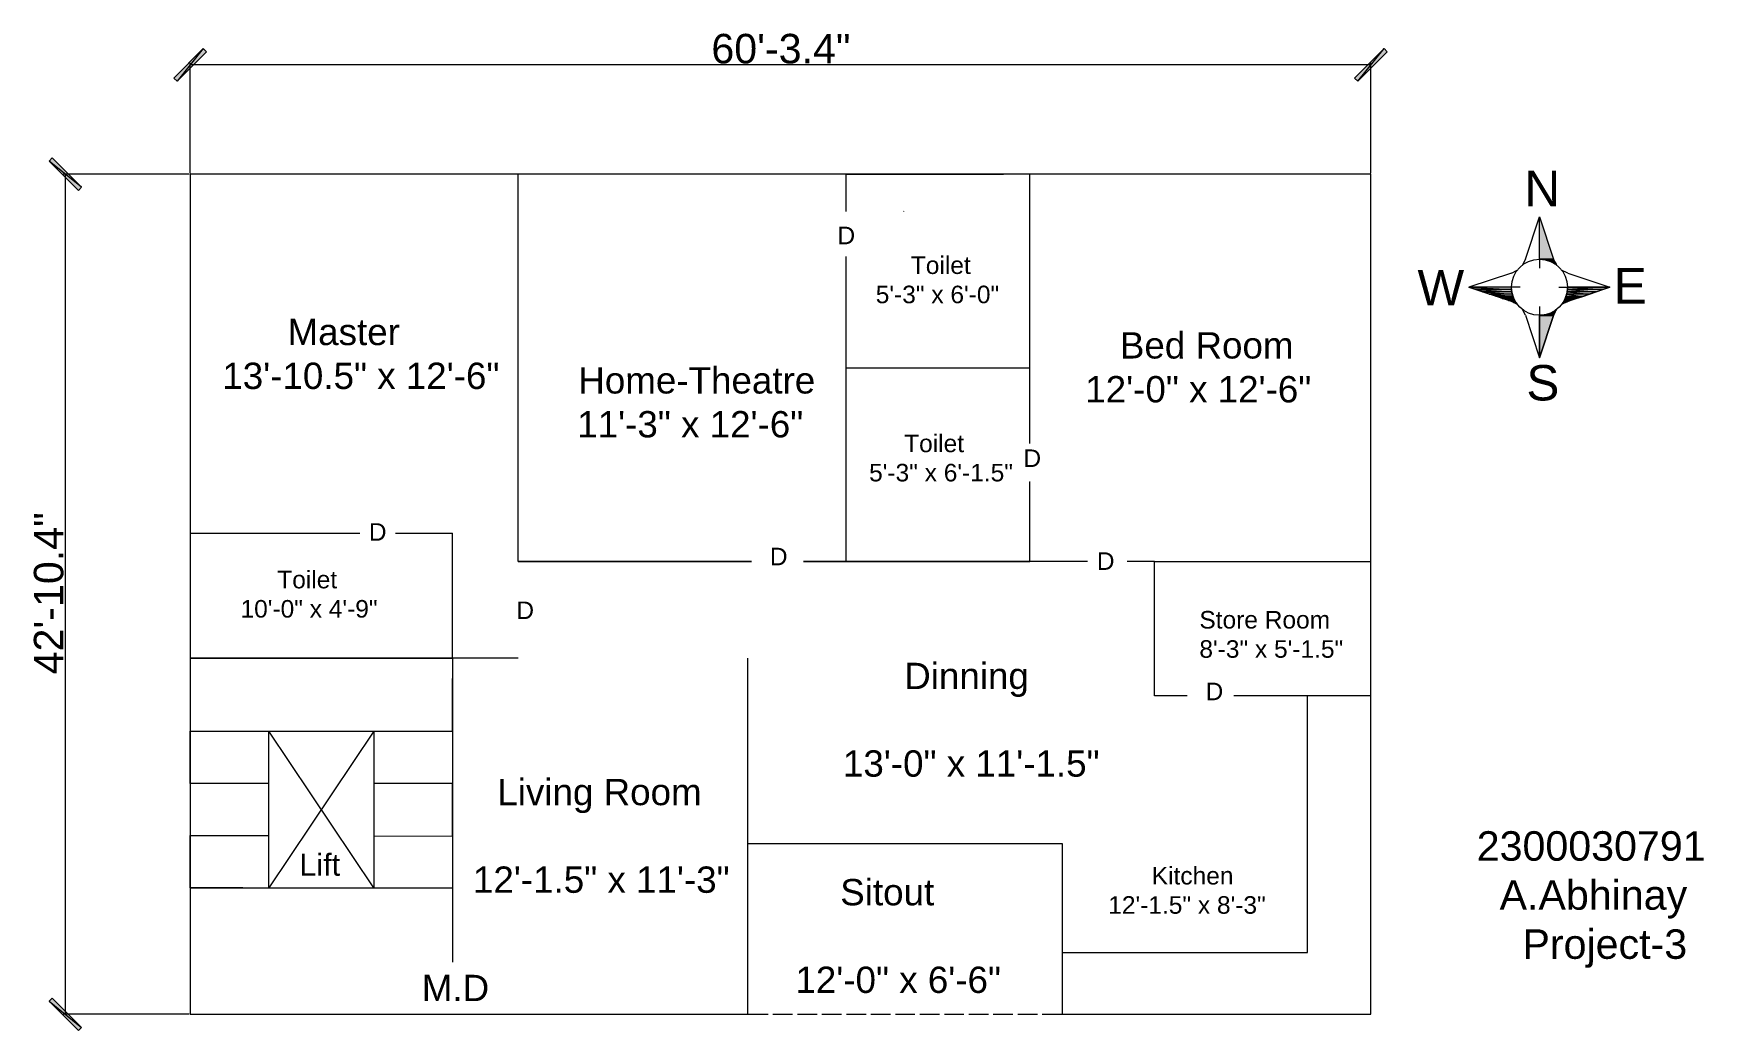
# Model space of a CAD drawing. Header units: millimetres. Extents: x 41 to 400, y 39 to 253.
import ezdxf

# ---------------------------------------------------------------- set-up
doc = ezdxf.new("R2010")
doc.units = ezdxf.units.MM

msp = doc.modelspace()

# ---------------------------------------------------------------- hatches: boundary and pattern name
h = msp.add_hatch(color=7)
h.paths.add_polyline_path([(78.471889, 249.290417), (77.805139, 249.957167), (72.153639, 242.972167)])
h.paths.add_polyline_path([(77.805139, 249.957167), (72.153639, 242.972167), (71.486889, 243.638917)])
h = msp.add_hatch(color=7)
h.paths.add_polyline_path([(325.444556, 243.638917), (326.111306, 242.972167), (331.762806, 249.957167)])
h.paths.add_polyline_path([(326.111306, 242.972167), (331.762806, 249.957167), (332.429556, 249.290417)])
h = msp.add_hatch(color=7)
h.paths.add_polyline_path([(50.934056, 219.477167), (51.600806, 220.143917), (44.615806, 225.795417)])
h.paths.add_polyline_path([(51.600806, 220.143917), (44.615806, 225.795417), (45.282556, 226.462167)])
h = msp.add_hatch(color=7)
edge = h.paths.add_edge_path()
edge.add_arc((228.490639, 214.97925), 0.127, 0, 360)
h = msp.add_hatch(color=7)
h.dxf.hatch_style = 2
h.paths.add_polyline_path([(365.195556, 213.793917), (368.232972, 204.734583), (365.195556, 204.734583)])
h = msp.add_hatch(color=7)
edge = h.paths.add_edge_path()
edge.add_arc((365.195556, 204.734583), 0.127, 0, 360)
h = msp.add_hatch(color=7)
h.paths.add_polyline_path([(368.232972, 204.734583), (365.195556, 204.734583), (368.254139, 204.681667)])
h.paths.add_polyline_path([(365.195556, 204.734583), (368.254139, 204.681667), (365.195556, 204.681667)])
h = msp.add_hatch(color=7)
h.paths.add_polyline_path([(368.254139, 204.681667), (365.195556, 204.681667), (368.264722, 204.671083)])
h.paths.add_polyline_path([(365.195556, 204.681667), (368.264722, 204.671083), (365.692972, 204.671083)])
h = msp.add_hatch(color=7)
h.paths.add_polyline_path([(368.264722, 204.671083), (365.692972, 204.671083), (368.296472, 204.607583)])
h.paths.add_polyline_path([(365.692972, 204.671083), (368.296472, 204.607583), (366.190389, 204.607583)])
h = msp.add_hatch(color=7)
h.paths.add_polyline_path([(368.296472, 204.607583), (366.190389, 204.607583), (368.349389, 204.50175)])
h.paths.add_polyline_path([(366.190389, 204.607583), (368.349389, 204.50175), (366.677222, 204.50175)])
h = msp.add_hatch(color=7)
h.paths.add_polyline_path([(368.349389, 204.50175), (366.677222, 204.50175), (368.423472, 204.364167)])
h.paths.add_polyline_path([(366.677222, 204.50175), (368.423472, 204.364167), (367.153472, 204.364167)])
h = msp.add_hatch(color=7)
h.paths.add_polyline_path([(368.423472, 204.364167), (367.153472, 204.364167), (368.508139, 204.18425)])
h.paths.add_polyline_path([(367.153472, 204.364167), (368.508139, 204.18425), (367.619139, 204.18425)])
h = msp.add_hatch(color=7)
h.paths.add_polyline_path([(368.508139, 204.18425), (367.619139, 204.18425), (368.624556, 203.962)])
h.paths.add_polyline_path([(367.619139, 204.18425), (368.624556, 203.962), (368.063639, 203.962)])
h = msp.add_hatch(color=7)
h.paths.add_polyline_path([(368.063639, 203.962), (368.486972, 203.708), (368.751556, 203.708)])
h.paths.add_polyline_path([(368.486972, 203.708), (368.751556, 203.708), (368.889139, 203.42225)])
h = msp.add_hatch(color=7)
h.dxf.hatch_style = 2
h.paths.add_polyline_path([(368.063639, 203.962), (368.624556, 203.962), (368.751556, 203.708)])
h = msp.add_hatch(color=7)
h.paths.add_polyline_path([(359.163056, 198.65975), (350.008472, 198.65975), (359.184222, 198.162333)])
h.paths.add_polyline_path([(350.008472, 198.65975), (359.184222, 198.162333), (351.490139, 198.162333)])
h = msp.add_hatch(color=7)
h.paths.add_polyline_path([(359.184222, 198.162333), (351.490139, 198.162333), (359.247722, 197.686083)])
h.paths.add_polyline_path([(351.490139, 198.162333), (359.247722, 197.686083), (352.950639, 197.686083)])
h = msp.add_hatch(color=7)
h.paths.add_polyline_path([(359.247722, 197.686083), (352.950639, 197.686083), (359.342972, 197.19925)])
h.paths.add_polyline_path([(352.950639, 197.686083), (359.342972, 197.19925), (354.400556, 197.19925)])
h = msp.add_hatch(color=7)
h.paths.add_polyline_path([(377.387556, 197.664917), (371.143389, 197.664917), (375.927056, 197.178083)])
h.paths.add_polyline_path([(371.143389, 197.664917), (375.927056, 197.178083), (371.048139, 197.178083)])
h = msp.add_hatch(color=7)
h.paths.add_polyline_path([(378.858639, 198.162333), (371.206889, 198.162333), (377.387556, 197.664917)])
h.paths.add_polyline_path([(371.206889, 198.162333), (377.387556, 197.664917), (371.143389, 197.664917)])
h = msp.add_hatch(color=7)
h.paths.add_polyline_path([(380.340306, 198.65975), (371.228056, 198.65975), (378.858639, 198.162333)])
h.paths.add_polyline_path([(371.228056, 198.65975), (378.858639, 198.162333), (371.206889, 198.162333)])
h = msp.add_hatch(color=7)
h.paths.add_polyline_path([(359.342972, 197.19925), (354.400556, 197.19925), (359.480556, 196.733583)])
h.paths.add_polyline_path([(354.400556, 197.19925), (359.480556, 196.733583), (355.818722, 196.733583)])
h = msp.add_hatch(color=7)
h.paths.add_polyline_path([(359.480556, 196.733583), (355.818722, 196.733583), (359.660472, 196.2785)])
h.paths.add_polyline_path([(355.818722, 196.733583), (359.660472, 196.2785), (357.205139, 196.2785)])
h = msp.add_hatch(color=7)
h.paths.add_polyline_path([(359.660472, 196.2785), (357.205139, 196.2785), (359.861556, 195.834)])
h.paths.add_polyline_path([(357.205139, 196.2785), (359.861556, 195.834), (358.538639, 195.834)])
h = msp.add_hatch(color=7)
h.paths.add_polyline_path([(359.861556, 195.834), (358.538639, 195.834), (359.977972, 195.6435)])
h.paths.add_polyline_path([(358.538639, 195.834), (359.977972, 195.6435), (359.120722, 195.6435)])
h = msp.add_hatch(color=7)
h.paths.add_polyline_path([(359.977972, 195.6435), (359.120722, 195.6435), (360.115556, 195.410667)])
h.paths.add_polyline_path([(359.120722, 195.6435), (360.115556, 195.410667), (359.586389, 195.410667)])
h = msp.add_hatch(color=7)
h.paths.add_polyline_path([(360.115556, 195.410667), (359.586389, 195.410667), (360.147306, 195.368333)])
h.paths.add_polyline_path([(359.586389, 195.410667), (360.147306, 195.368333), (359.681639, 195.368333)])
h = msp.add_hatch(color=7)
h.dxf.hatch_style = 2
h.paths.add_polyline_path([(359.681639, 195.368333), (360.147306, 195.368333), (360.390722, 195.0085)])
h = msp.add_hatch(color=7)
h.paths.add_polyline_path([(370.254389, 195.368333), (370.000389, 195.0085), (370.063889, 195.0085)])
h.paths.add_polyline_path([(370.000389, 195.0085), (370.063889, 195.0085), (369.958056, 194.955583)])
h = msp.add_hatch(color=7)
h.dxf.hatch_style = 2
h.paths.add_polyline_path([(370.254389, 195.368333), (370.772972, 195.368333), (370.063889, 195.0085)])
h = msp.add_hatch(color=7)
h.paths.add_polyline_path([(371.270389, 195.622333), (370.402556, 195.622333), (370.772972, 195.368333)])
h.paths.add_polyline_path([(370.402556, 195.622333), (370.772972, 195.368333), (370.254389, 195.368333)])
h = msp.add_hatch(color=7)
h.paths.add_polyline_path([(371.788972, 195.791667), (370.508389, 195.791667), (371.270389, 195.622333)])
h.paths.add_polyline_path([(370.508389, 195.791667), (371.270389, 195.622333), (370.402556, 195.622333)])
h = msp.add_hatch(color=7)
h.paths.add_polyline_path([(373.122472, 196.236167), (370.720056, 196.236167), (371.788972, 195.791667)])
h.paths.add_polyline_path([(370.720056, 196.236167), (371.788972, 195.791667), (370.508389, 195.791667)])
h = msp.add_hatch(color=7)
h.paths.add_polyline_path([(374.508889, 196.701833), (370.899972, 196.701833), (373.122472, 196.236167)])
h.paths.add_polyline_path([(370.899972, 196.701833), (373.122472, 196.236167), (370.720056, 196.236167)])
h = msp.add_hatch(color=7)
h.paths.add_polyline_path([(375.927056, 197.178083), (371.048139, 197.178083), (374.508889, 196.701833)])
h.paths.add_polyline_path([(371.048139, 197.178083), (374.508889, 196.701833), (370.899972, 196.701833)])
h = msp.add_hatch(color=7)
h.paths.add_polyline_path([(368.254139, 192.648417), (365.692972, 192.648417), (368.243556, 192.62725)])
h.paths.add_polyline_path([(365.692972, 192.648417), (368.243556, 192.62725), (365.195556, 192.62725)])
h = msp.add_hatch(color=7)
h.paths.add_polyline_path([(365.195556, 192.62725), (365.195556, 192.606083), (368.232972, 192.606083)])
h.paths.add_polyline_path([(365.195556, 192.606083), (368.232972, 192.606083), (365.195556, 183.515)])
h = msp.add_hatch(color=7)
h.dxf.hatch_style = 2
h.paths.add_polyline_path([(365.195556, 192.62725), (368.243556, 192.62725), (368.232972, 192.606083)])
h = msp.add_hatch(color=7)
h.paths.add_polyline_path([(368.285889, 192.701333), (366.179806, 192.701333), (368.254139, 192.648417)])
h.paths.add_polyline_path([(366.179806, 192.701333), (368.254139, 192.648417), (365.692972, 192.648417)])
h = msp.add_hatch(color=7)
h.paths.add_polyline_path([(368.338806, 192.807167), (366.666639, 192.807167), (368.285889, 192.701333)])
h.paths.add_polyline_path([(366.666639, 192.807167), (368.285889, 192.701333), (366.179806, 192.701333)])
h = msp.add_hatch(color=7)
h.paths.add_polyline_path([(368.402306, 192.94475), (367.142889, 192.94475), (368.338806, 192.807167)])
h.paths.add_polyline_path([(367.142889, 192.94475), (368.338806, 192.807167), (366.666639, 192.807167)])
h = msp.add_hatch(color=7)
h.paths.add_polyline_path([(368.497556, 193.124667), (367.597972, 193.124667), (368.402306, 192.94475)])
h.paths.add_polyline_path([(367.597972, 193.124667), (368.402306, 192.94475), (367.142889, 192.94475)])
h = msp.add_hatch(color=7)
h.paths.add_polyline_path([(368.603389, 193.336333), (368.042472, 193.336333), (368.497556, 193.124667)])
h.paths.add_polyline_path([(368.042472, 193.336333), (368.497556, 193.124667), (367.597972, 193.124667)])
h = msp.add_hatch(color=7)
h.paths.add_polyline_path([(368.730389, 193.590333), (368.465806, 193.590333), (368.603389, 193.336333)])
h.paths.add_polyline_path([(368.465806, 193.590333), (368.603389, 193.336333), (368.042472, 193.336333)])
h = msp.add_hatch(color=7)
h.dxf.hatch_style = 2
h.paths.add_polyline_path([(368.867972, 193.876083), (368.730389, 193.590333), (368.465806, 193.590333)])
h = msp.add_hatch(color=7)
edge = h.paths.add_edge_path()
edge.add_arc((255.573389, 156.855583), 0.127, 0, 360)
h = msp.add_hatch(color=7)
edge = h.paths.add_edge_path()
edge.add_arc((293.916806, 110.8075), 0.127, 0, 360)
h = msp.add_hatch(color=7)
h.paths.add_polyline_path([(45.282556, 45.868167), (44.615806, 45.201417), (51.600806, 39.549917)])
h.paths.add_polyline_path([(44.615806, 45.201417), (51.600806, 39.549917), (50.934056, 38.883167)])

# ---------------------------------------------------------------- linework, layer by layer
at = {"color": 7, "lineweight": 0}
for points in [[(77.805139, 249.957167), (72.153639, 242.972167), (71.486889, 243.638917)], [(78.471889, 249.290417), (77.805139, 249.957167), (72.153639, 242.972167)], [(325.444556, 243.638917), (326.111306, 242.972167), (331.762806, 249.957167)], [(326.111306, 242.972167), (331.762806, 249.957167), (332.429556, 249.290417)], [(51.600806, 220.143917), (44.615806, 225.795417), (45.282556, 226.462167)], [(50.934056, 219.477167), (51.600806, 220.143917), (44.615806, 225.795417)], [(365.195556, 213.793917), (368.232972, 204.734583), (365.195556, 204.734583)], [(368.232972, 204.734583), (365.195556, 204.734583), (368.254139, 204.681667)], [(365.195556, 204.734583), (368.254139, 204.681667), (365.195556, 204.681667)], [(368.254139, 204.681667), (365.195556, 204.681667), (368.264722, 204.671083)], [(365.195556, 204.681667), (368.264722, 204.671083), (365.692972, 204.671083)], [(368.264722, 204.671083), (365.692972, 204.671083), (368.296472, 204.607583)], [(365.692972, 204.671083), (368.296472, 204.607583), (366.190389, 204.607583)], [(368.296472, 204.607583), (366.190389, 204.607583), (368.349389, 204.50175)], [(366.190389, 204.607583), (368.349389, 204.50175), (366.677222, 204.50175)], [(368.349389, 204.50175), (366.677222, 204.50175), (368.423472, 204.364167)], [(366.677222, 204.50175), (368.423472, 204.364167), (367.153472, 204.364167)], [(368.423472, 204.364167), (367.153472, 204.364167), (368.508139, 204.18425)], [(367.153472, 204.364167), (368.508139, 204.18425), (367.619139, 204.18425)], [(368.508139, 204.18425), (367.619139, 204.18425), (368.624556, 203.962)], [(367.619139, 204.18425), (368.624556, 203.962), (368.063639, 203.962)], [(368.063639, 203.962), (368.486972, 203.708), (368.751556, 203.708)], [(368.063639, 203.962), (368.624556, 203.962), (368.751556, 203.708)], [(368.486972, 203.708), (368.751556, 203.708), (368.889139, 203.42225)], [(359.163056, 198.65975), (350.008472, 198.65975), (359.184222, 198.162333)], [(350.008472, 198.65975), (359.184222, 198.162333), (351.490139, 198.162333)], [(359.184222, 198.162333), (351.490139, 198.162333), (359.247722, 197.686083)], [(351.490139, 198.162333), (359.247722, 197.686083), (352.950639, 197.686083)], [(359.247722, 197.686083), (352.950639, 197.686083), (359.342972, 197.19925)], [(352.950639, 197.686083), (359.342972, 197.19925), (354.400556, 197.19925)], [(371.143389, 197.664917), (375.927056, 197.178083), (371.048139, 197.178083)], [(371.206889, 198.162333), (377.387556, 197.664917), (371.143389, 197.664917)], [(377.387556, 197.664917), (371.143389, 197.664917), (375.927056, 197.178083)], [(371.228056, 198.65975), (378.858639, 198.162333), (371.206889, 198.162333)], [(378.858639, 198.162333), (371.206889, 198.162333), (377.387556, 197.664917)], [(380.340306, 198.65975), (371.228056, 198.65975), (378.858639, 198.162333)], [(359.342972, 197.19925), (354.400556, 197.19925), (359.480556, 196.733583)], [(354.400556, 197.19925), (359.480556, 196.733583), (355.818722, 196.733583)], [(359.480556, 196.733583), (355.818722, 196.733583), (359.660472, 196.2785)], [(355.818722, 196.733583), (359.660472, 196.2785), (357.205139, 196.2785)], [(359.660472, 196.2785), (357.205139, 196.2785), (359.861556, 195.834)], [(357.205139, 196.2785), (359.861556, 195.834), (358.538639, 195.834)], [(359.861556, 195.834), (358.538639, 195.834), (359.977972, 195.6435)], [(358.538639, 195.834), (359.977972, 195.6435), (359.120722, 195.6435)], [(359.977972, 195.6435), (359.120722, 195.6435), (360.115556, 195.410667)], [(359.120722, 195.6435), (360.115556, 195.410667), (359.586389, 195.410667)], [(360.115556, 195.410667), (359.586389, 195.410667), (360.147306, 195.368333)], [(359.586389, 195.410667), (360.147306, 195.368333), (359.681639, 195.368333)], [(359.681639, 195.368333), (360.147306, 195.368333), (360.390722, 195.0085)], [(370.000389, 195.0085), (370.063889, 195.0085), (369.958056, 194.955583)], [(370.254389, 195.368333), (370.000389, 195.0085), (370.063889, 195.0085)], [(370.254389, 195.368333), (370.772972, 195.368333), (370.063889, 195.0085)], [(370.402556, 195.622333), (370.772972, 195.368333), (370.254389, 195.368333)], [(370.508389, 195.791667), (371.270389, 195.622333), (370.402556, 195.622333)], [(371.270389, 195.622333), (370.402556, 195.622333), (370.772972, 195.368333)], [(370.720056, 196.236167), (371.788972, 195.791667), (370.508389, 195.791667)], [(371.788972, 195.791667), (370.508389, 195.791667), (371.270389, 195.622333)], [(370.899972, 196.701833), (373.122472, 196.236167), (370.720056, 196.236167)], [(373.122472, 196.236167), (370.720056, 196.236167), (371.788972, 195.791667)], [(371.048139, 197.178083), (374.508889, 196.701833), (370.899972, 196.701833)], [(374.508889, 196.701833), (370.899972, 196.701833), (373.122472, 196.236167)], [(375.927056, 197.178083), (371.048139, 197.178083), (374.508889, 196.701833)], [(365.692972, 192.648417), (368.243556, 192.62725), (365.195556, 192.62725)], [(365.195556, 192.62725), (365.195556, 192.606083), (368.232972, 192.606083)], [(365.195556, 192.62725), (368.243556, 192.62725), (368.232972, 192.606083)], [(365.195556, 192.606083), (368.232972, 192.606083), (365.195556, 183.515)], [(366.179806, 192.701333), (368.254139, 192.648417), (365.692972, 192.648417)], [(368.254139, 192.648417), (365.692972, 192.648417), (368.243556, 192.62725)], [(366.666639, 192.807167), (368.285889, 192.701333), (366.179806, 192.701333)], [(368.285889, 192.701333), (366.179806, 192.701333), (368.254139, 192.648417)], [(367.142889, 192.94475), (368.338806, 192.807167), (366.666639, 192.807167)], [(368.338806, 192.807167), (366.666639, 192.807167), (368.285889, 192.701333)], [(367.597972, 193.124667), (368.402306, 192.94475), (367.142889, 192.94475)], [(368.402306, 192.94475), (367.142889, 192.94475), (368.338806, 192.807167)], [(368.042472, 193.336333), (368.497556, 193.124667), (367.597972, 193.124667)], [(368.497556, 193.124667), (367.597972, 193.124667), (368.402306, 192.94475)], [(368.465806, 193.590333), (368.603389, 193.336333), (368.042472, 193.336333)], [(368.603389, 193.336333), (368.042472, 193.336333), (368.497556, 193.124667)], [(368.867972, 193.876083), (368.730389, 193.590333), (368.465806, 193.590333)], [(368.730389, 193.590333), (368.465806, 193.590333), (368.603389, 193.336333)], [(195.714056, 139.73175), (145.527889, 139.73175)], [(45.282556, 45.868167), (44.615806, 45.201417), (51.600806, 39.549917)], [(44.615806, 45.201417), (51.600806, 39.549917), (50.934056, 38.883167)]]:
    msp.add_lwpolyline(points, close=True, dxfattribs=at)
for points in [[(74.979389, 223.191917), (74.979389, 246.898583)], [(328.937056, 246.464667), (74.979389, 246.464667)], [(328.937056, 223.191917), (328.937056, 246.898583)], [(74.757139, 222.969667), (47.663806, 222.969667)], [(48.108306, 222.969667), (48.108306, 42.375667)], [(74.979389, 222.969667), (74.979389, 42.375667), (194.909722, 42.375667)], [(262.621889, 42.375667), (328.937056, 42.375667), (328.937056, 222.969667), (74.979389, 222.969667)], [(145.527889, 139.73175), (145.527889, 145.774833), (145.527889, 222.969667)], [(216.065806, 214.97925), (216.065806, 222.969667), (249.932472, 222.969667)], [(255.573389, 165.110583), (255.573389, 222.969667)], [(362.179306, 204.734583), (365.195556, 213.793917), (368.232972, 204.734583)], [(365.195556, 204.681667), (365.195556, 213.793917)], [(206.879472, 139.73175), (216.065806, 139.73175), (216.065806, 205.274333)], [(359.163056, 201.697167), (350.008472, 198.65975), (359.120722, 195.6435)], [(359.163056, 201.697167), (360.390722, 202.300417)], [(362.179306, 204.734583), (361.544306, 203.454)], [(365.195556, 204.681667), (365.195556, 202.797833)], [(368.232972, 204.734583), (368.889139, 203.42225)], [(371.270389, 201.697167), (369.958056, 202.353333)], [(371.270389, 201.697167), (380.340306, 198.65975), (371.270389, 195.622333)], [(359.120722, 198.65975), (350.008472, 198.65975)], [(361.057472, 198.65975), (359.120722, 198.65975)], [(369.333639, 198.65975), (371.270389, 198.65975)], [(371.228056, 198.65975), (380.340306, 198.65975)], [(359.120722, 195.6435), (360.390722, 195.0085)], [(365.195556, 194.511083), (365.195556, 192.584917)], [(371.270389, 195.622333), (369.958056, 194.955583)], [(362.158139, 192.62725), (361.544306, 193.854917)], [(362.158139, 192.62725), (365.195556, 183.515), (368.232972, 192.606083)], [(365.195556, 192.62725), (365.195556, 183.515)], [(368.232972, 192.606083), (368.867972, 193.876083)], [(216.065806, 139.73175), (216.065806, 181.345417), (255.573389, 181.345417)], [(216.065806, 139.73175), (255.573389, 139.73175), (255.573389, 156.855583)], [(74.979389, 145.774833), (111.449556, 145.774833)], [(145.527889, 118.96725), (74.979389, 118.96725), (131.420306, 118.96725), (131.420306, 145.774833)], [(119.133056, 145.774833), (131.420306, 145.774833)], [(268.008806, 139.73175), (206.879472, 139.73175)], [(282.380972, 139.73175), (276.528389, 139.73175)], [(289.397722, 110.8075), (282.380972, 110.8075), (282.380972, 139.73175), (328.937056, 139.73175)], [(131.420306, 118.96725), (131.420306, 53.594)], [(131.420306, 42.375667), (194.909722, 42.375667), (194.909722, 118.914333)], [(91.912722, 91.958583), (74.979389, 91.958583), (74.979389, 103.240417), (131.420306, 103.240417), (131.420306, 114.532833)], [(262.621889, 55.6895), (315.326889, 55.6895), (315.326889, 110.8075)], [(289.397722, 110.8075), (288.900306, 110.8075)], [(328.937056, 42.375667), (328.937056, 110.8075), (299.430722, 110.8075)], [(74.979389, 69.543083), (91.912722, 69.543083), (91.912722, 103.240417)], [(114.486972, 69.543083), (91.912722, 103.240417), (114.486972, 103.240417), (91.912722, 69.543083)], [(114.486972, 103.240417), (114.486972, 69.543083)], [(114.486972, 80.719083), (131.420306, 80.666167), (131.420306, 91.958583), (114.486972, 91.958583)], [(74.979389, 69.543083), (74.979389, 80.824917), (91.912722, 80.782583)], [(262.621889, 42.375667), (262.621889, 79.0575), (194.909722, 79.0575)], [(86.271806, 69.543083), (74.979389, 69.543083), (131.420306, 69.543083)], [(74.757139, 42.375667), (47.663806, 42.375667)], [(194.909722, 42.375667), (199.280639, 42.375667)], [(200.328389, 42.375667), (204.540556, 42.375667)], [(205.598889, 42.375667), (209.811056, 42.375667)], [(210.858806, 42.375667), (215.070972, 42.375667)], [(216.129306, 42.375667), (220.341472, 42.375667)], [(221.389222, 42.375667), (225.601389, 42.375667)], [(226.659722, 42.375667), (230.871889, 42.375667)], [(231.930222, 42.375667), (236.142389, 42.375667)], [(237.190139, 42.375667), (241.402306, 42.375667)], [(242.460639, 42.375667), (246.672806, 42.375667)], [(247.720556, 42.375667), (251.932722, 42.375667)], [(252.991056, 42.375667), (257.203222, 42.375667)], [(258.261556, 42.375667), (262.621889, 42.375667)]]:
    msp.add_lwpolyline(points, dxfattribs=at)
msp.add_circle((365.200847, 198.665042), 6.027208, dxfattribs=at)

# ---------------------------------------------------------------- texts
at = {"color": 7, "attachment_point": 1}
for s, insert, char_height in [('{\\fArial|b0|i0|c0;60\'-3.4"}', (187.078056, 253.12992), 6.33717), ('{\\fArial|b0|i0|c0;N}', (361.957062, 223.694379), 7.614463), ('{\\fArial|b0|i0|c0;D}', (214.203135, 211.682492), 3.772909), ('{\\fArial|b0|i0|c0;     Toilet}', (222.659226, 205.29016), 3.772909), ('{\\fArial|b0|i0|c0;W}', (338.959465, 202.368938), 7.614435), ('{\\fArial|b0|i0|c0;E}', (381.155236, 202.771083), 7.614417), ('{\\fArial|b0|i0|c0;5\'-3" x 6\'-0"}', (222.436965, 199.003662), 3.772909), ('{\\fArial|b0|i0|c0;      Master}', (82.747559, 191.883694), 5.659359), ('{\\fArial|b0|i0|c0;   Bed Room}', (268.358056, 189.005024), 5.659359), ('{\\fArial|b0|i0|c0;13\'-10.5" x 12\'-6"}', (81.890307, 182.453942), 5.659359), ('{\\fArial|b0|i0|c0;Home-Theatre}', (158.460715, 181.480272), 5.659359), ('{\\fArial|b0|i0|c0;12\'-0" x 12\'-6"}', (267.500812, 179.575272), 5.659359), ('{\\fArial|b0|i0|c0;S}', (362.380396, 181.943089), 7.614419), ('{\\fArial|b0|i0|c0;11\'-3" x 12\'-6"}', (158.227896, 172.050529), 5.659359), ('{\\fArial|b0|i0|c0;     Toilet}', (221.219882, 166.989079), 3.772909), ('{\\fArial|b0|i0|c0;D}', (254.197559, 163.803494), 3.772909), ('{\\fArial|b0|i0|c0;5\'-3" x 6\'-1.5"}', (221.008215, 160.702572), 3.772909), ('{\\fArial|b0|i0|c0;D}', (113.40747, 147.949655), 3.772909), ('{\\fArial|b0|i0|c0;D}', (199.661646, 142.668573), 3.772909), ('{\\fArial|b0|i0|c0;D}', (269.987896, 141.684327), 3.772909), ('{\\fArial|b0|i0|c0;     Toilet}', (86.388224, 137.715568), 3.772909), ('{\\fArial|b0|i0|c0;10\'-0" x 4\'-9"}', (85.806141, 131.429079), 3.772909), ('{\\fArial|b0|i0|c0;D}', (145.136309, 131.111579), 3.772909), ('{\\fArial|b0|i0|c0;   Store Room}', (287.651469, 129.079575), 3.772909), ('{\\fArial|b0|i0|c0;   8\'-3" x 5\'-1.5"}', (287.651469, 122.793068), 3.772909), ('{\\fArial|b0|i0|c0;Dinning}', (228.564722, 117.948525), 5.659359), ('{\\fArial|b0|i0|c0;D}', (293.377062, 113.670249), 3.772909), ('{\\fArial|b0|i0|c0;    13\'-0" x 11\'-1.5"}', (206.593729, 99.120769), 5.659359), ('{\\fArial|b0|i0|c0;  Living Room}', (136.659057, 92.993029), 5.659359), ('{\\fArial|b0|i0|c0;          2300030791}', (327.106132, 81.732843), 6.33717), ('{\\fArial|b0|i0|c0;Lift}', (98.463809, 76.88389), 4.716133), ('{\\fArial|b0|i0|c0;12\'-1.5" x 11\'-3"}', (135.801806, 74.154696), 5.659359), ('{\\fArial|b0|i0|c0;      Kitchen}', (273.014722, 74.056818), 3.772909), ('{\\fArial|b0|i0|c0;    Sitout}', (206.011646, 71.466522), 5.659359), ('{\\fArial|b0|i0|c0;            A.Abhinay}', (327.106132, 71.202426), 6.33717), ('{\\fArial|b0|i0|c0;12\'-1.5" x 8\'-3"}', (272.443215, 67.770329), 3.772909), ('{\\fArial|b0|i0|c0;              Project-3}', (327.106132, 60.640246), 6.33717), ('{\\fArial|b0|i0|c0;M.D}', (124.795139, 50.871362), 5.659359), ('{\\fArial|b0|i0|c0;12\'-0" x 6\'-6"}', (205.154385, 52.628189), 5.659359)]:
    msp.add_mtext(s, dxfattribs=dict(at, insert=insert, char_height=char_height))
at = {"color": 7, "insert": (47.780223, 115.442997), "char_height": 6.33717, "attachment_point": 7, "rotation": 90}
msp.add_mtext('{\\fArial|b0|i0|c0;42\'-10.4"}', dxfattribs=at)

doc.saveas('drawing.dxf')
